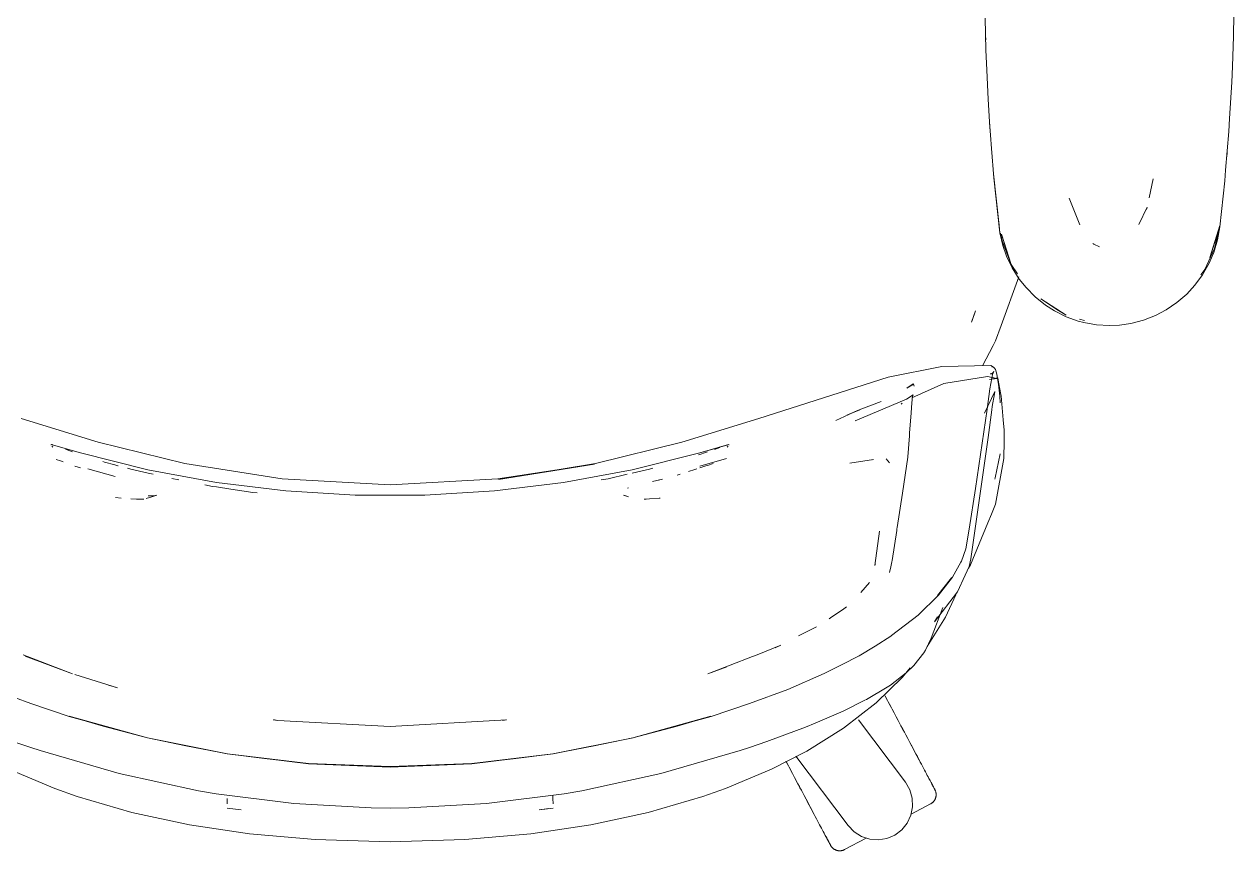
# Model space of a CAD drawing. Header units: millimetres. Extents: x 79795 to 317870, y -36033 to 97293.
# Drawn here: x 229533.8 to 230004.6, y 19354.3 to 19675.8 of the extents above; entities that cross this region are included whole.
import ezdxf

# ---------------------------------------------------------------- set-up
doc = ezdxf.new("R2010")
doc.units = ezdxf.units.MM
doc.header["$MEASUREMENT"] = 0
doc.layers.add('G-IMPT', color=8, linetype='CONTINUOUS', lineweight=9)
doc.layers.add('I-FURN', color=8, linetype='CONTINUOUS', lineweight=9)

msp = doc.modelspace()

# ---------------------------------------------------------------- linework, layer by layer
at = {"layer": 'G-IMPT'}
for p, q in [((230004.61, 19679.48), (230004.44, 19671.06)), ((229907.84, 19678.12), (229908.13, 19665.81)), ((229907.97, 19671.34), (229907.97, 19673.42)), ((229908.05, 19669.68), (229907.97, 19671.34)), ((230004.05, 19659.3), (230004.44, 19671.06)), ((229908.43, 19657.93), (229908.13, 19665.81)), ((230004.19, 19664.19), (230004.3, 19666.12)), ((230004.3, 19666.12), (230004.32, 19667.62)), ((229908.43, 19657.93), (229908.97, 19646.62)), ((230004.05, 19659.3), (230003.8, 19653.27)), ((230002.99, 19639.14), (230003.8, 19653.27)), ((229909.53, 19637.75), (229908.97, 19646.62)), ((229909.53, 19637.75), (229910.26, 19627.46)), ((229909.66, 19635.71), (229909.57, 19637.61)), ((230002.66, 19634.05), (230002.99, 19639.14)), ((229909.66, 19635.71), (229909.8, 19634.29)), ((230002.66, 19634.05), (230001.41, 19618.99)), ((229911.24, 19616.07), (229910.26, 19627.46)), ((230002.01, 19625.86), (230001.84, 19624.19)), ((229913.59, 19594.63), (229911.14, 19617.59)), ((229911.14, 19617.59), (229913.26, 19597.45)), ((230001.41, 19618.99), (230001.07, 19614.86)), ((229913.59, 19594.63), (229911.24, 19616.07)), ((229973.19, 19615.65), (229971.62, 19608.22)), ((230001.07, 19614.86), (229999.16, 19596.93)), ((229940.49, 19608.15), (229944.64, 19597.72)), ((229967.59, 19597.82), (229970.86, 19604.6)), ((229970.62, 19603.75), (229970.86, 19604.6)), ((229913.12, 19598.96), (229913.26, 19597.45)), ((229913.59, 19594.63), (229913.26, 19597.45)), ((229913.59, 19594.63), (229914.75, 19589.67)), ((229913.81, 19594.55), (229914.39, 19591.5)), ((229917.99, 19582.28), (229914.18, 19594.13)), ((229917.09, 19584.99), (229914.18, 19594.13)), ((229999.16, 19597.45), (229995.33, 19584.99)), ((229995.33, 19584.99), (229998.25, 19594.13)), ((229997.12, 19588.48), (229999.03, 19596.88)), ((229999.16, 19597.45), (229998.25, 19594.13)), ((229999.16, 19596.93), (229998.27, 19591.89)), ((229914.39, 19591.5), (229917.59, 19583.32)), ((229916.2, 19585.54), (229914.75, 19589.67)), ((229950.16, 19590.2), (229949.71, 19590.5)), ((229952.39, 19589.18), (229950.16, 19590.2)), ((229996.8, 19587.03), (229998.27, 19591.89)), ((229918.39, 19580.96), (229916.2, 19585.54)), ((229917.99, 19582.28), (229917.09, 19584.99)), ((229997.12, 19588.48), (229993.38, 19580.41)), ((229994.99, 19582.79), (229996.8, 19587.03)), ((229917.99, 19582.28), (229920.42, 19578.7)), ((229918.39, 19580.96), (229921.12, 19576.63)), ((229991.79, 19578.31), (229993.38, 19580.41)), ((229994.99, 19582.79), (229992.48, 19578.35)), ((229921, 19577.53), (229914.05, 19558.59)), ((229923.74, 19573.32), (229921.12, 19576.63)), ((229989.48, 19574.26), (229992.48, 19578.35)), ((229927.29, 19569.72), (229923.74, 19573.32)), ((229982.48, 19567.51), (229986.32, 19570.83)), ((229989.48, 19574.26), (229986.32, 19570.83)), ((229927.29, 19569.72), (229931.26, 19566.53)), ((229939.42, 19562.67), (229929.47, 19568.99)), ((229935.74, 19564.83), (229929.47, 19568.99)), ((229934.81, 19564.26), (229931.26, 19566.53)), ((229978.31, 19564.67), (229982.48, 19567.51)), ((229902.46, 19559.89), (229904.09, 19564.35)), ((229902.46, 19559.89), (229902.72, 19560.47)), ((229904.09, 19564.35), (229902.72, 19560.47)), ((229939.32, 19562.02), (229934.81, 19564.26)), ((229939.42, 19562.67), (229935.74, 19564.83)), ((229939.32, 19562.02), (229944.09, 19560.31)), ((229944.53, 19561.11), (229946.56, 19560.49)), ((229964.57, 19559.39), (229969.44, 19560.65)), ((229974.15, 19562.48), (229969.44, 19560.65)), ((229978.31, 19564.67), (229974.15, 19562.48)), ((229914.05, 19558.59), (229911.86, 19552.61)), ((229946.22, 19559.75), (229944.09, 19560.31)), ((229951.17, 19558.87), (229946.22, 19559.75)), ((229956.21, 19558.57), (229951.17, 19558.87)), ((229956.21, 19558.57), (229960.06, 19558.74)), ((229964.57, 19559.39), (229960.06, 19558.74)), ((229910.94, 19550.85), (229911.86, 19552.61)), ((229906.8, 19542.95), (229910.94, 19550.85)), ((229891, 19542.63), (229870.05, 19538.44)), ((229891, 19542.63), (229909.99, 19543.02)), ((229909.99, 19543.02), (229911.02, 19542.41)), ((229910.4, 19542.54), (229911.02, 19542.41)), ((229910.4, 19542.54), (229910.95, 19542.43)), ((229911.02, 19542.41), (229910.95, 19542.43)), ((229911.52, 19542.04), (229911.02, 19542.41)), ((229911.84, 19541.5), (229911.52, 19542.04)), ((229819.8, 19522.45), (229870.05, 19538.44)), ((229891.7, 19536), (229908.75, 19538.72)), ((229912.33, 19538.03), (229908.75, 19538.72)), ((229909.46, 19537.54), (229912.74, 19538.27)), ((229909.46, 19537.54), (229912.33, 19538.03)), ((229910.8, 19540.17), (229909.69, 19533.9)), ((229909.76, 19539.75), (229910.26, 19539.82)), ((229910.8, 19540.15), (229910.26, 19539.82)), ((229910.63, 19539.55), (229911.19, 19540.65)), ((229910.63, 19539.55), (229910.8, 19540.17)), ((229910.8, 19540.15), (229911.19, 19540.65)), ((229911.84, 19541.5), (229912.39, 19539.64)), ((229912.92, 19536.36), (229912.39, 19539.64)), ((229913.18, 19535.94), (229912.74, 19538.27)), ((229879.87, 19535.86), (229877.41, 19534.27)), ((229877.41, 19534.27), (229879.89, 19535.8)), ((229879.89, 19535.8), (229877.42, 19534.31)), ((229891.7, 19536), (229879.35, 19530.39)), ((229879.87, 19535.86), (229879.89, 19535.8)), ((229880.17, 19534.93), (229879.89, 19535.8)), ((229911.6, 19532.93), (229907.61, 19524.53)), ((229909.69, 19533.9), (229908.58, 19526.05)), ((229911.6, 19532.93), (229911.46, 19532.07)), ((229912.92, 19536.36), (229913, 19535.74)), ((229913, 19535.74), (229913.52, 19531.06)), ((229913.99, 19531.69), (229913.18, 19535.94)), ((229877.2, 19529.9), (229857.22, 19521.46)), ((229858.86, 19525.76), (229867.33, 19529.01)), ((229875.48, 19528.44), (229875.21, 19528.01)), ((229879.87, 19531.66), (229877.2, 19529.9)), ((229878.98, 19524.59), (229879.28, 19528.46)), ((229879.28, 19528.54), (229879.58, 19530.92)), ((229879.28, 19528.54), (229879.28, 19528.46)), ((229879.58, 19530.94), (229879.87, 19531.66)), ((229879.58, 19530.94), (229879.58, 19530.92)), ((229910.62, 19527.05), (229911.46, 19532.07)), ((229913.52, 19531.06), (229913.73, 19528.47)), ((229914.03, 19531.23), (229913.99, 19531.69)), ((229914.03, 19531.23), (229914.84, 19521.9)), ((229856.48, 19524.73), (229849.77, 19521.69)), ((229859.07, 19525.76), (229853.95, 19523.74)), ((229858.86, 19525.76), (229853.96, 19523.74)), ((229853.96, 19523.74), (229859.07, 19525.76)), ((229878.42, 19516.73), (229878.98, 19524.59)), ((229908.58, 19526.05), (229904.03, 19495.18)), ((229908.97, 19515.09), (229910.41, 19525.75)), ((229910.62, 19527.05), (229910.41, 19525.75)), ((229532.68, 19522.45), (229562.66, 19513.26)), ((229789.83, 19513.26), (229819.8, 19522.45)), ((229914.84, 19521.9), (229915.18, 19517.94)), ((229877.73, 19507.5), (229878.35, 19515.74)), ((229878.35, 19515.74), (229878.42, 19516.73)), ((229908.97, 19515.09), (229902.29, 19467.87)), ((229915.15, 19506.81), (229915.18, 19513.77)), ((229915.18, 19513.77), (229915.18, 19517.94)), ((229544.25, 19512.22), (229544.49, 19512.31)), ((229544.49, 19512.31), (229544.71, 19512.25)), ((229545.02, 19511.21), (229544.64, 19511.83)), ((229544.71, 19512.25), (229545.01, 19512.18)), ((229545.02, 19511.21), (229544.88, 19511.43)), ((229545.01, 19512.18), (229545.28, 19512.11)), ((229555.71, 19509.04), (229545.28, 19512.11)), ((229550.51, 19510.2), (229549.85, 19510.44)), ((229550.51, 19510.2), (229552.61, 19509.45)), ((229582.02, 19502.49), (229555.71, 19509.04)), ((229596.34, 19504.95), (229562.66, 19513.26)), ((229789.83, 19513.26), (229756.15, 19504.95)), ((229770.46, 19502.49), (229796.78, 19509.04)), ((229796.78, 19509.04), (229808, 19512.31)), ((229796.78, 19509.04), (229807.6, 19512.15)), ((229796.78, 19509.04), (229807.31, 19512.1)), ((229796.78, 19508.41), (229799, 19509.14)), ((229799.81, 19509.43), (229799, 19509.14)), ((229802.56, 19510.42), (229803.53, 19510.76)), ((229803.53, 19510.76), (229804.6, 19511.16)), ((229807.31, 19512.1), (229807.6, 19512.15)), ((229807.46, 19511.21), (229807.85, 19511.83)), ((229807.46, 19511.21), (229807.61, 19511.43)), ((229808, 19512.31), (229808.24, 19512.17)), ((229547.96, 19505.91), (229546.3, 19506.52)), ((229547.96, 19505.91), (229548.97, 19505.54)), ((229565.13, 19505.45), (229564.45, 19505.66)), ((229569.13, 19504.34), (229565.13, 19505.45)), ((229569.13, 19504.34), (229570.27, 19504.02)), ((229570.27, 19504.02), (229570.45, 19503.98)), ((229596.34, 19504.95), (229634.26, 19498.96)), ((229718.23, 19498.96), (229755.77, 19504.69)), ((229756.15, 19504.95), (229718.4, 19498.69)), ((229718.4, 19498.69), (229755.77, 19504.69)), ((229796.78, 19508.41), (229796.32, 19508.26)), ((229796.77, 19503.84), (229807.2, 19506.88)), ((229799.08, 19503.95), (229799.8, 19504.2)), ((229801.96, 19504.97), (229799.8, 19504.2)), ((229864.39, 19506.41), (229855.23, 19505.01)), ((229864.39, 19506.41), (229864.04, 19506.36)), ((229869.34, 19506.76), (229870.62, 19505.12)), ((229875.69, 19493.35), (229877.72, 19507.42)), ((229877.73, 19507.5), (229877.72, 19507.42)), ((229913.74, 19508.67), (229911.7, 19499.36)), ((229915.15, 19506.81), (229911.92, 19489.11)), ((229555.72, 19503.2), (229553.5, 19503.92)), ((229558.62, 19502.8), (229569.27, 19499.82)), ((229575.29, 19502.72), (229573.99, 19503.06)), ((229575.29, 19502.72), (229582.04, 19501.17)), ((229582.02, 19502.49), (229608.69, 19497.56)), ((229584.02, 19500.71), (229582.04, 19501.17)), ((229770.46, 19502.49), (229743.79, 19497.56)), ((229761.05, 19499.01), (229768.47, 19500.71)), ((229770.45, 19501.17), (229777.2, 19502.72)), ((229777.2, 19502.72), (229778.48, 19503.06)), ((229789.07, 19500.78), (229787.95, 19500.44)), ((229794.86, 19502.55), (229792.36, 19501.77)), ((229795.64, 19502.8), (229794.86, 19502.55)), ((229799.08, 19503.95), (229796.77, 19503.18)), ((229911.7, 19499.36), (229911.55, 19498.79)), ((229594.06, 19498.51), (229591.25, 19499.05)), ((229604.17, 19496.59), (229607.07, 19496.03)), ((229608.7, 19495.79), (229607.07, 19496.03)), ((229608.69, 19497.56), (229635.61, 19494.26)), ((229614.32, 19494.93), (229608.7, 19495.79)), ((229614.32, 19494.93), (229622.85, 19493.64)), ((229634.26, 19498.96), (229676.24, 19496.6)), ((229718.23, 19498.96), (229676.24, 19496.6)), ((229743.79, 19497.56), (229716.87, 19494.26)), ((229758.42, 19498.54), (229761.05, 19499.01)), ((229768.66, 19495.27), (229769.07, 19495.41)), ((229782.28, 19498.86), (229778.42, 19497.87)), ((229782.28, 19498.86), (229780.75, 19498.48)), ((229904.03, 19495.18), (229901.63, 19479.41)), ((229571.52, 19491.46), (229569.43, 19491.68)), ((229580.38, 19491.06), (229575.32, 19491.15)), ((229575.32, 19491.15), (229577.59, 19491.07)), ((229580.38, 19491.06), (229577.59, 19491.07)), ((229583.48, 19491.92), (229581.33, 19491.31)), ((229584.38, 19492.39), (229582.08, 19492.35)), ((229582.22, 19492.34), (229582.08, 19492.35)), ((229585.43, 19492.6), (229583.48, 19491.92)), ((229584.38, 19492.39), (229585.43, 19492.6)), ((229622.85, 19493.64), (229624.51, 19493.46)), ((229662.68, 19492.61), (229635.61, 19494.26)), ((229662.68, 19492.61), (229689.8, 19492.61)), ((229689.8, 19492.61), (229716.87, 19494.26)), ((229767.06, 19492.6), (229769.01, 19491.92)), ((229767.06, 19492.6), (229768.1, 19492.39)), ((229775.15, 19491.06), (229775.85, 19491.07)), ((229777.22, 19491.17), (229775.85, 19491.07)), ((229777.22, 19491.17), (229780.93, 19491.44)), ((229780.93, 19491.44), (229781.41, 19491.48)), ((229875.69, 19493.35), (229873.57, 19479.99)), ((229908.93, 19481.89), (229910.32, 19485.25)), ((229911.92, 19489.11), (229910.32, 19485.25)), ((229902.13, 19465.44), (229908.93, 19481.89)), ((229866.72, 19478.57), (229864.94, 19465.22)), ((229873.4, 19478.87), (229871.59, 19467.15)), ((229873.4, 19478.87), (229873.49, 19479.48)), ((229873.57, 19479.99), (229873.49, 19479.48)), ((229900.33, 19471.74), (229901.63, 19479.41)), ((229900.33, 19471.74), (229898.58, 19466.95)), ((229871.1, 19464.7), (229871.52, 19466.68)), ((229871.59, 19467.15), (229871.52, 19466.68)), ((229895.08, 19460.69), (229898.37, 19466.53)), ((229898.37, 19466.53), (229898.58, 19466.95)), ((229902.29, 19467.87), (229901.65, 19464.88)), ((229864.94, 19465.22), (229865.08, 19465.69)), ((229870.64, 19462.53), (229871.1, 19464.7)), ((229900.08, 19461.51), (229901.65, 19464.88)), ((229901.36, 19464.27), (229902.13, 19465.44)), ((229859.44, 19454.72), (229862.78, 19458.62)), ((229889.35, 19453.52), (229894.75, 19460.47)), ((229889.35, 19453.52), (229892.16, 19457.09)), ((229895.08, 19460.69), (229889.66, 19453.72)), ((229894.75, 19460.47), (229892.16, 19457.09)), ((229900.08, 19461.51), (229897.04, 19454.99)), ((229881.76, 19445.99), (229889.66, 19453.72)), ((229888.1, 19443.29), (229897.04, 19454.99)), ((229896.37, 19453.8), (229892.39, 19445.18)), ((229852.8, 19448.44), (229847.67, 19444.95)), ((229852.8, 19448.44), (229853.91, 19449.19)), ((229891.33, 19448.94), (229886.82, 19437.04)), ((229847.67, 19444.95), (229847.09, 19444.56)), ((229881.76, 19445.99), (229871.32, 19437.97)), ((229892.39, 19445.18), (229885.27, 19433.73)), ((229888.1, 19443.29), (229889.26, 19445.32)), ((229842.2, 19441.42), (229835.23, 19437.88)), ((229819.04, 19430.52), (229828.36, 19434.25)), ((229828.36, 19434.25), (229826.12, 19433.25)), ((229864.97, 19433.92), (229858.74, 19430.15)), ((229864.97, 19433.92), (229871.06, 19437.8)), ((229871.06, 19437.8), (229871.32, 19437.97)), ((229884.58, 19432.37), (229885.75, 19434.81)), ((229885.75, 19434.81), (229886.82, 19437.04)), ((229535.18, 19429.86), (229533.45, 19430.52)), ((229552.63, 19423.15), (229534.22, 19429.96)), ((229552.63, 19423.15), (229535.18, 19429.86)), ((229799.86, 19423.15), (229817.31, 19429.86)), ((229817.31, 19429.86), (229819.04, 19430.52)), ((229851.95, 19426.58), (229858.74, 19430.15)), ((229883.96, 19431.23), (229880.1, 19426.37)), ((229883.96, 19431.23), (229884.58, 19432.37)), ((229799.86, 19423.15), (229807.29, 19425.87)), ((229851.95, 19426.58), (229845.22, 19423.19)), ((229875.66, 19421.81), (229878.66, 19425.48)), ((229880.1, 19426.37), (229877.08, 19423.48)), ((229570.1, 19417.61), (229553.61, 19422.87)), ((229831, 19417.01), (229845.22, 19423.19)), ((229875.66, 19421.81), (229865.36, 19411.85)), ((229877.08, 19423.48), (229870.95, 19418.76)), ((229521.49, 19417.01), (229536.37, 19411.56)), ((229570.1, 19417.61), (229566.66, 19418.69)), ((229816.12, 19411.56), (229831, 19417.01)), ((229861.66, 19413.16), (229869.66, 19417.9)), ((229870.95, 19418.76), (229869.66, 19417.9)), ((229551.29, 19406.55), (229536.37, 19411.56)), ((229816.12, 19411.56), (229801.2, 19406.55)), ((229852.76, 19402.04), (229865.36, 19411.85)), ((229861.06, 19412.86), (229853.05, 19408.86)), ((229861.06, 19412.86), (229861.66, 19413.16)), ((229581.79, 19398.16), (229551.29, 19406.55)), ((229564.54, 19402.82), (229551.38, 19406.59)), ((229581.79, 19398.16), (229551.38, 19406.59)), ((229632.52, 19404.93), (229630.74, 19405.19)), ((229630.97, 19405.21), (229631.21, 19405.17)), ((229632.52, 19404.93), (229631.21, 19405.17)), ((229676.24, 19402.66), (229721.58, 19405.16)), ((229719.97, 19404.93), (229721.28, 19405.17)), ((229721.58, 19405.16), (229719.97, 19404.93)), ((229721.52, 19405.21), (229721.28, 19405.17)), ((229770.7, 19398.16), (229801.11, 19406.59)), ((229770.7, 19398.16), (229801.2, 19406.55)), ((229787.95, 19402.82), (229801.11, 19406.59)), ((229852.61, 19408.64), (229841.65, 19403.87)), ((229852.61, 19408.64), (229853.05, 19408.86)), ((229564.54, 19402.82), (229581.79, 19398.16)), ((229676.24, 19402.61), (229632.52, 19404.93)), ((229676.24, 19402.66), (229632.52, 19404.93)), ((229787.95, 19402.82), (229770.7, 19398.16)), ((229822.89, 19396.79), (229837.97, 19402.39)), ((229841.65, 19403.87), (229837.97, 19402.39)), ((229838.47, 19393.07), (229852.76, 19402.04)), ((229529.48, 19396.85), (229536.42, 19394.44)), ((229581.79, 19398.16), (229612.91, 19391.99)), ((229581.79, 19398.16), (229596.81, 19395.09)), ((229581.79, 19398.16), (229612.83, 19391.99)), ((229739.57, 19391.99), (229770.82, 19398.21)), ((229770.82, 19398.21), (229739.65, 19391.99)), ((229770.7, 19398.16), (229755.68, 19395.09)), ((229822.89, 19396.79), (229816.07, 19394.44)), ((229540.02, 19393.25), (229536.42, 19394.44)), ((229570.85, 19384.31), (229540.02, 19393.25)), ((229612.91, 19391.99), (229596.81, 19395.09)), ((229644.43, 19388.17), (229612.83, 19391.99)), ((229644.47, 19388.21), (229612.91, 19391.99)), ((229612.91, 19391.99), (229628.39, 19390.05)), ((229708.02, 19388.21), (229739.57, 19391.99)), ((229708.06, 19388.17), (229739.65, 19391.99)), ((229724.1, 19390.05), (229739.57, 19391.99)), ((229739.57, 19391.99), (229755.68, 19395.09)), ((229812.47, 19393.25), (229781.64, 19384.31)), ((229812.47, 19393.25), (229816.07, 19394.44)), ((229824.69, 19385.98), (229838.47, 19393.07)), ((229644.47, 19388.21), (229628.39, 19390.05)), ((229644.43, 19388.17), (229676.24, 19386.84)), ((229659.36, 19387.53), (229644.47, 19388.21)), ((229644.47, 19388.21), (229676.24, 19387.06)), ((229659.36, 19387.53), (229676.24, 19387.06)), ((229708.02, 19388.21), (229676.24, 19387.06)), ((229676.24, 19386.84), (229708.06, 19388.17)), ((229693.13, 19387.53), (229676.24, 19387.06)), ((229708.02, 19388.21), (229693.13, 19387.53)), ((229724.1, 19390.05), (229708.02, 19388.21)), ((229545.77, 19378.46), (229527.8, 19385.98)), ((229570.85, 19384.31), (229601.64, 19377.64)), ((229750.85, 19377.64), (229781.64, 19384.31)), ((229806.72, 19378.46), (229824.69, 19385.98)), ((229554.51, 19375.38), (229545.77, 19378.46)), ((229608.56, 19376.46), (229601.64, 19377.64)), ((229743.93, 19376.46), (229750.85, 19377.64)), ((229806.72, 19378.46), (229797.98, 19375.38)), ((229554.51, 19375.38), (229575.75, 19369.21)), ((229638.73, 19372.64), (229608.56, 19376.46)), ((229612.87, 19374.66), (229612.8, 19372.57)), ((229612.8, 19372.57), (229612.8, 19372.68)), ((229668.93, 19371.03), (229638.73, 19372.64)), ((229683.56, 19371.03), (229713.76, 19372.64)), ((229713.76, 19372.64), (229743.93, 19376.46)), ((229739.57, 19375.91), (229739.61, 19374.66)), ((229739.69, 19372.57), (229739.61, 19374.66)), ((229739.69, 19372.57), (229739.69, 19372.68)), ((229797.98, 19375.38), (229776.74, 19369.21)), ((229575.75, 19369.21), (229598.11, 19364.4)), ((229612.83, 19370.81), (229618.24, 19370.16)), ((229668.93, 19371.03), (229676.24, 19370.93)), ((229683.56, 19371.03), (229676.24, 19370.93)), ((229739.66, 19370.81), (229734.24, 19370.16)), ((229738.01, 19370.73), (229734.24, 19370.16)), ((229776.74, 19369.21), (229754.38, 19364.4)), ((229598.11, 19364.4), (229621.53, 19360.9)), ((229730.96, 19360.9), (229754.38, 19364.4)), ((229621.53, 19360.9), (229647.1, 19358.64)), ((229647.1, 19358.64), (229676.24, 19357.79)), ((229676.24, 19357.79), (229705.38, 19358.64)), ((229705.38, 19358.64), (229730.96, 19360.9))]:
    msp.add_line(p, q, dxfattribs=at)
at = {"layer": 'I-FURN'}
for p, q in [((229869.36, 19413.62), (229868.88, 19414.53)), ((229869.1, 19414.11), (229869.59, 19413.2)), ((229869.85, 19412.7), (229869.36, 19413.62)), ((229869.59, 19413.2), (229870.08, 19412.27)), ((229870.35, 19411.76), (229869.85, 19412.7)), ((229870.08, 19412.27), (229870.58, 19411.32)), ((229870.86, 19410.81), (229870.35, 19411.76)), ((229870.58, 19411.32), (229871.09, 19410.37)), ((229871.37, 19409.84), (229870.86, 19410.81)), ((229871.09, 19410.37), (229871.61, 19409.4)), ((229871.89, 19408.87), (229871.37, 19409.84)), ((229858.49, 19405.27), (229876.84, 19380.92)), ((229871.61, 19409.4), (229872.13, 19408.42)), ((229872.41, 19407.89), (229871.89, 19408.87)), ((229872.13, 19408.42), (229872.65, 19407.43)), ((229872.94, 19406.9), (229872.41, 19407.89)), ((229872.65, 19407.43), (229873.18, 19406.44)), ((229873.47, 19405.9), (229872.94, 19406.9)), ((229873.18, 19406.44), (229873.71, 19405.44)), ((229874, 19404.9), (229873.47, 19405.9)), ((229873.71, 19405.44), (229874.25, 19404.44)), ((229874.53, 19403.89), (229874, 19404.9)), ((229874.25, 19404.44), (229874.78, 19403.43)), ((229875.07, 19402.89), (229874.53, 19403.89)), ((229874.78, 19403.43), (229875.31, 19402.43)), ((229875.6, 19401.88), (229875.07, 19402.89)), ((229875.31, 19402.43), (229875.85, 19401.42)), ((229876.14, 19400.88), (229875.6, 19401.88)), ((229875.85, 19401.42), (229876.38, 19400.42)), ((229876.67, 19399.88), (229876.14, 19400.88)), ((229876.38, 19400.42), (229876.91, 19399.42)), ((229877.2, 19398.89), (229876.67, 19399.88)), ((229876.91, 19399.42), (229877.44, 19398.43)), ((229877.72, 19397.9), (229877.2, 19398.89)), ((229877.44, 19398.43), (229877.96, 19397.45)), ((229878.24, 19396.92), (229877.72, 19397.9)), ((229877.96, 19397.45), (229878.48, 19396.47)), ((229878.76, 19395.95), (229878.24, 19396.92)), ((229878.48, 19396.47), (229878.99, 19395.51)), ((229879.27, 19394.99), (229878.76, 19395.95)), ((229854.49, 19364.07), (229834.1, 19391.14)), ((229878.99, 19395.51), (229879.5, 19394.56)), ((229879.77, 19394.05), (229879.27, 19394.99)), ((229879.5, 19394.56), (229880, 19393.62)), ((229880.26, 19393.12), (229879.77, 19394.05)), ((229880, 19393.62), (229880.49, 19392.7)), ((229880.75, 19392.21), (229880.26, 19393.12)), ((229880.49, 19392.7), (229880.97, 19391.79)), ((229881.22, 19391.31), (229880.75, 19392.21)), ((229880.97, 19391.79), (229881.44, 19390.91)), ((229881.69, 19390.43), (229881.22, 19391.31)), ((229830.75, 19388.25), (229830.24, 19389.21)), ((229830.48, 19388.77), (229830.99, 19387.8)), ((229831.27, 19387.27), (229830.75, 19388.25)), ((229830.99, 19387.8), (229831.51, 19386.82)), ((229831.79, 19386.29), (229831.27, 19387.27)), ((229831.51, 19386.82), (229832.04, 19385.84)), ((229832.32, 19385.3), (229831.79, 19386.29)), ((229881.44, 19390.91), (229881.9, 19390.04)), ((229882.15, 19389.58), (229881.69, 19390.43)), ((229881.9, 19390.04), (229882.35, 19389.19)), ((229882.59, 19388.74), (229882.15, 19389.58)), ((229883.02, 19387.93), (229882.59, 19388.74)), ((229883.44, 19387.14), (229883.02, 19387.93)), ((229883.85, 19386.38), (229883.44, 19387.14)), ((229884.24, 19385.65), (229883.85, 19386.38)), ((229832.04, 19385.84), (229832.57, 19384.84)), ((229832.85, 19384.3), (229832.32, 19385.3)), ((229832.57, 19384.84), (229833.1, 19383.84)), ((229833.38, 19383.3), (229832.85, 19384.3)), ((229833.1, 19383.84), (229833.63, 19382.84)), ((229833.92, 19382.3), (229833.38, 19383.3)), ((229833.63, 19382.84), (229834.16, 19381.84)), ((229834.45, 19381.29), (229833.92, 19382.3)), ((229834.16, 19381.84), (229834.7, 19380.83)), ((229884.61, 19384.94), (229884.24, 19385.65)), ((229884.97, 19384.26), (229884.61, 19384.94)), ((229885.32, 19383.61), (229884.97, 19384.26)), ((229885.64, 19383), (229885.32, 19383.61)), ((229885.96, 19382.41), (229885.64, 19383)), ((229885.79, 19382.72), (229886.09, 19382.15)), ((229886.25, 19381.86), (229885.96, 19382.41)), ((229886.09, 19382.15), (229886.38, 19381.62)), ((229886.52, 19381.34), (229886.25, 19381.86)), ((229886.38, 19381.62), (229886.64, 19381.12)), ((229834.99, 19380.29), (229834.45, 19381.29)), ((229834.7, 19380.83), (229835.23, 19379.83)), ((229835.52, 19379.28), (229834.99, 19380.29)), ((229835.23, 19379.83), (229835.77, 19378.82)), ((229836.05, 19378.29), (229835.52, 19379.28)), ((229835.77, 19378.82), (229836.3, 19377.83)), ((229836.58, 19377.29), (229836.05, 19378.29)), ((229836.3, 19377.83), (229836.82, 19376.84)), ((229837.11, 19376.3), (229836.58, 19377.29)), ((229876.84, 19380.92), (229878.53, 19378)), ((229878.53, 19378), (229879.48, 19374.76)), ((229886.78, 19380.86), (229886.52, 19381.34)), ((229886.64, 19381.12), (229886.89, 19380.65)), ((229887.02, 19380.42), (229886.78, 19380.86)), ((229886.89, 19380.65), (229887.12, 19380.22)), ((229887.23, 19380.01), (229887.02, 19380.42)), ((229887.12, 19380.22), (229887.33, 19379.83)), ((229887.43, 19379.63), (229887.23, 19380.01)), ((229887.33, 19379.83), (229887.52, 19379.47)), ((229887.61, 19379.3), (229887.43, 19379.63)), ((229887.52, 19379.47), (229887.69, 19379.16)), ((229887.77, 19379), (229887.61, 19379.3)), ((229887.69, 19379.16), (229887.84, 19378.88)), ((229887.91, 19378.74), (229887.77, 19379)), ((229887.84, 19378.88), (229887.96, 19378.64)), ((229888.02, 19378.52), (229887.91, 19378.74)), ((229887.96, 19378.64), (229888.07, 19378.44)), ((229888.12, 19378.34), (229888.02, 19378.52)), ((229888.07, 19378.44), (229888.16, 19378.27)), ((229888.19, 19378.2), (229888.12, 19378.34)), ((229888.16, 19378.27), (229888.22, 19378.15)), ((229888.25, 19378.1), (229888.19, 19378.2)), ((229888.22, 19378.15), (229888.26, 19378.07)), ((229888.28, 19378.04), (229888.25, 19378.1)), ((229888.26, 19378.07), (229888.29, 19378.03)), ((229888.29, 19378.02), (229888.28, 19378.04)), ((229888.29, 19378.03), (229888.29, 19378.02)), ((229888.29, 19378.02), (229888.36, 19377.88)), ((229888.36, 19377.88), (229888.43, 19377.73)), ((229888.43, 19377.73), (229888.49, 19377.58)), ((229888.49, 19377.58), (229888.55, 19377.43)), ((229888.55, 19377.43), (229888.59, 19377.28)), ((229888.59, 19377.28), (229888.64, 19377.12)), ((229888.64, 19377.12), (229888.67, 19376.96)), ((229888.67, 19376.96), (229888.7, 19376.81)), ((229836.82, 19376.84), (229837.35, 19375.85)), ((229837.63, 19375.33), (229837.11, 19376.3)), ((229837.35, 19375.85), (229837.86, 19374.88)), ((229838.14, 19374.36), (229837.63, 19375.33)), ((229837.86, 19374.88), (229838.38, 19373.91)), ((229838.65, 19373.4), (229838.14, 19374.36)), ((229838.38, 19373.91), (229838.88, 19372.96)), ((229839.15, 19372.45), (229838.65, 19373.4)), ((229838.88, 19372.96), (229839.38, 19372.03)), ((229839.65, 19371.53), (229839.15, 19372.45)), ((229879.04, 19368.54), (229886.62, 19372.57)), ((229879.48, 19374.76), (229879.62, 19371.39)), ((229886.66, 19372.59), (229886.62, 19372.57)), ((229886.8, 19372.67), (229886.66, 19372.59)), ((229886.94, 19372.76), (229886.8, 19372.67)), ((229887.07, 19372.85), (229886.94, 19372.76)), ((229887.2, 19372.94), (229887.07, 19372.85)), ((229887.33, 19373.05), (229887.2, 19372.94)), ((229887.45, 19373.15), (229887.33, 19373.05)), ((229887.56, 19373.26), (229887.45, 19373.15)), ((229887.68, 19373.38), (229887.56, 19373.26)), ((229887.78, 19373.5), (229887.68, 19373.38)), ((229887.89, 19373.62), (229887.78, 19373.5)), ((229887.98, 19373.75), (229887.89, 19373.62)), ((229888.08, 19373.88), (229887.98, 19373.75)), ((229888.16, 19374.02), (229888.08, 19373.88)), ((229888.25, 19374.16), (229888.16, 19374.02)), ((229888.32, 19374.3), (229888.25, 19374.16)), ((229888.39, 19374.45), (229888.32, 19374.3)), ((229888.46, 19374.59), (229888.39, 19374.45)), ((229888.52, 19374.74), (229888.46, 19374.59)), ((229888.57, 19374.9), (229888.52, 19374.74)), ((229888.61, 19375.05), (229888.57, 19374.9)), ((229888.65, 19375.21), (229888.61, 19375.05)), ((229888.69, 19375.36), (229888.65, 19375.21)), ((229888.72, 19375.52), (229888.69, 19375.36)), ((229888.7, 19376.81), (229888.73, 19376.65)), ((229888.74, 19375.68), (229888.72, 19375.52)), ((229888.73, 19376.65), (229888.75, 19376.49)), ((229888.75, 19375.84), (229888.74, 19375.68)), ((229888.75, 19376.49), (229888.76, 19376.33)), ((229888.76, 19376), (229888.75, 19375.84)), ((229888.76, 19376.33), (229888.76, 19376.17)), ((229888.76, 19376.17), (229888.76, 19376)), ((229839.38, 19372.03), (229839.87, 19371.1)), ((229840.13, 19370.61), (229839.65, 19371.53)), ((229839.87, 19371.1), (229840.35, 19370.2)), ((229840.35, 19370.2), (229840.82, 19369.31)), ((229840.82, 19369.31), (229841.29, 19368.44)), ((229841.29, 19368.44), (229841.74, 19367.59)), ((229841.74, 19367.59), (229842.17, 19366.77)), ((229878.95, 19368.08), (229877.51, 19365.03)), ((229879.62, 19371.39), (229878.95, 19368.08)), ((229842.17, 19366.77), (229842.6, 19365.97)), ((229842.6, 19365.97), (229843.01, 19365.19)), ((229843.01, 19365.19), (229843.41, 19364.44)), ((229843.41, 19364.44), (229843.8, 19363.72)), ((229843.8, 19363.72), (229844.16, 19363.03)), ((229844.16, 19363.03), (229844.52, 19362.36)), ((229856.83, 19361.64), (229854.49, 19364.07)), ((229877.51, 19365.03), (229875.38, 19362.42)), ((229844.52, 19362.36), (229844.85, 19361.73)), ((229844.85, 19361.73), (229845.17, 19361.13)), ((229845.34, 19360.82), (229845.03, 19361.4)), ((229845.17, 19361.13), (229845.48, 19360.56)), ((229845.63, 19360.27), (229845.34, 19360.82)), ((229845.48, 19360.56), (229845.76, 19360.02)), ((229845.91, 19359.75), (229845.63, 19360.27)), ((229845.76, 19360.02), (229846.03, 19359.52)), ((229846.16, 19359.27), (229845.91, 19359.75)), ((229846.03, 19359.52), (229846.28, 19359.06)), ((229846.4, 19358.82), (229846.16, 19359.27)), ((229846.28, 19359.06), (229846.5, 19358.63)), ((229846.62, 19358.41), (229846.4, 19358.82)), ((229846.5, 19358.63), (229846.71, 19358.23)), ((229846.82, 19358.04), (229846.62, 19358.41)), ((229846.71, 19358.23), (229846.9, 19357.88)), ((229847, 19357.7), (229846.82, 19358.04)), ((229853.12, 19354.76), (229861.53, 19359.23)), ((229859.69, 19359.85), (229856.83, 19361.64)), ((229862.89, 19358.78), (229859.69, 19359.85)), ((229866.25, 19358.51), (229862.89, 19358.78)), ((229869.58, 19359.06), (229866.25, 19358.51)), ((229872.68, 19360.39), (229869.58, 19359.06)), ((229875.38, 19362.42), (229872.68, 19360.39)), ((229846.9, 19357.88), (229847.07, 19357.56)), ((229847.15, 19357.41), (229847, 19357.7)), ((229847.07, 19357.56), (229847.22, 19357.28)), ((229847.29, 19357.15), (229847.15, 19357.41)), ((229847.22, 19357.28), (229847.35, 19357.04)), ((229847.41, 19356.93), (229847.29, 19357.15)), ((229847.35, 19357.04), (229847.45, 19356.84)), ((229847.5, 19356.75), (229847.41, 19356.93)), ((229847.45, 19356.84), (229847.54, 19356.68)), ((229847.58, 19356.61), (229847.5, 19356.75)), ((229847.54, 19356.68), (229847.61, 19356.56)), ((229847.63, 19356.51), (229847.58, 19356.61)), ((229847.61, 19356.56), (229847.65, 19356.47)), ((229847.66, 19356.45), (229847.63, 19356.51)), ((229847.65, 19356.47), (229847.67, 19356.43)), ((229847.67, 19356.43), (229847.66, 19356.45)), ((229847.69, 19356.39), (229847.67, 19356.43)), ((229847.67, 19356.43), (229847.67, 19356.43)), ((229847.77, 19356.25), (229847.69, 19356.39)), ((229847.86, 19356.11), (229847.77, 19356.25)), ((229847.95, 19355.98), (229847.86, 19356.11)), ((229848.05, 19355.85), (229847.95, 19355.98)), ((229848.15, 19355.72), (229848.05, 19355.85)), ((229848.26, 19355.6), (229848.15, 19355.72)), ((229848.37, 19355.49), (229848.26, 19355.6)), ((229848.48, 19355.37), (229848.37, 19355.49)), ((229848.6, 19355.27), (229848.48, 19355.37)), ((229848.73, 19355.16), (229848.6, 19355.27)), ((229848.85, 19355.07), (229848.73, 19355.16)), ((229848.99, 19354.97), (229848.85, 19355.07)), ((229849.12, 19354.89), (229848.99, 19354.97)), ((229849.26, 19354.8), (229849.12, 19354.89)), ((229849.4, 19354.73), (229849.26, 19354.8)), ((229849.55, 19354.66), (229849.4, 19354.73)), ((229849.7, 19354.59), (229849.55, 19354.66)), ((229849.85, 19354.53), (229849.7, 19354.59)), ((229850, 19354.48), (229849.85, 19354.53)), ((229850.15, 19354.44), (229850, 19354.48)), ((229850.31, 19354.4), (229850.15, 19354.44)), ((229850.47, 19354.36), (229850.31, 19354.4)), ((229850.63, 19354.33), (229850.47, 19354.36)), ((229850.79, 19354.31), (229850.63, 19354.33)), ((229850.95, 19354.3), (229850.79, 19354.31)), ((229851.11, 19354.29), (229850.95, 19354.3)), ((229851.27, 19354.29), (229851.11, 19354.29)), ((229851.43, 19354.29), (229851.27, 19354.29)), ((229851.59, 19354.3), (229851.43, 19354.29)), ((229851.75, 19354.32), (229851.59, 19354.3)), ((229851.91, 19354.35), (229851.75, 19354.32)), ((229852.07, 19354.38), (229851.91, 19354.35)), ((229852.22, 19354.41), (229852.07, 19354.38)), ((229852.38, 19354.45), (229852.22, 19354.41)), ((229852.53, 19354.5), (229852.38, 19354.45)), ((229852.69, 19354.56), (229852.53, 19354.5)), ((229852.83, 19354.62), (229852.69, 19354.56)), ((229852.98, 19354.69), (229852.83, 19354.62)), ((229853.12, 19354.76), (229852.98, 19354.69))]:
    msp.add_line(p, q, dxfattribs=at)

doc.saveas('drawing.dxf')
